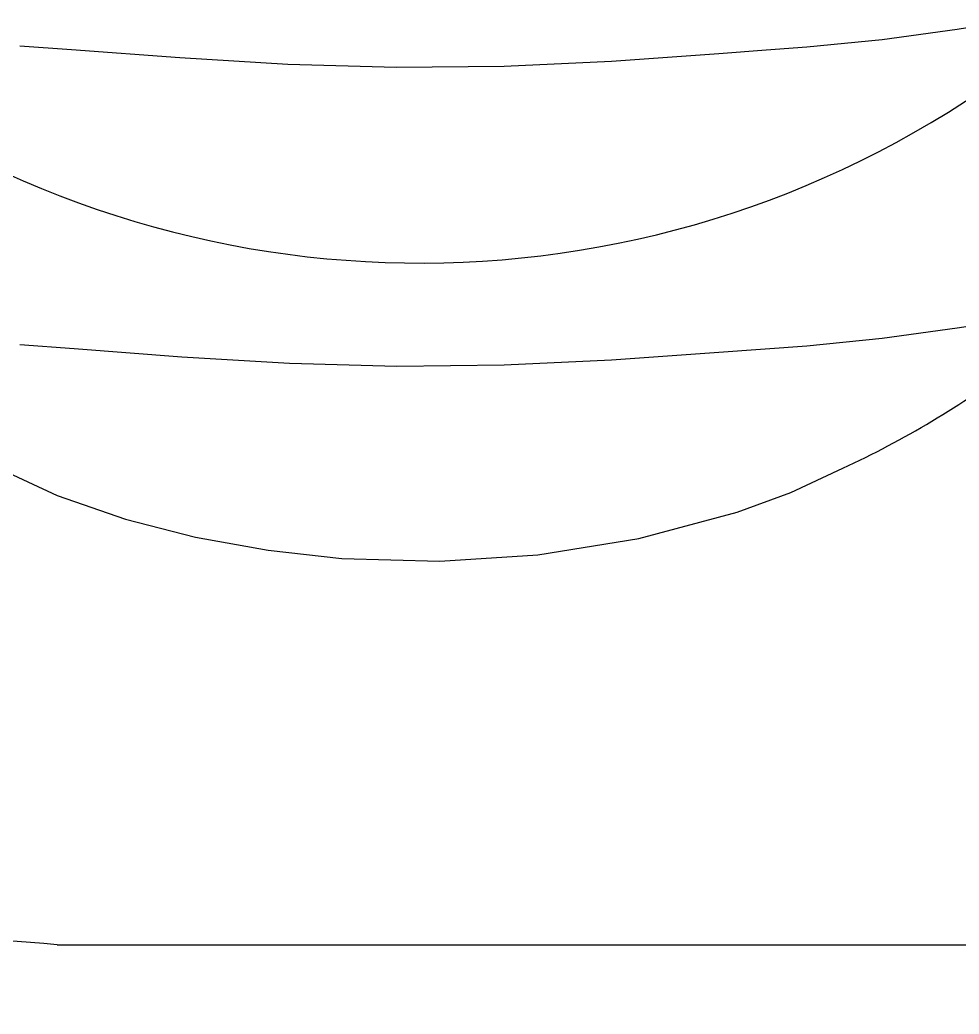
# Model space of a CAD drawing. Extents: x 398 to 509, y 623 to 780.
# Drawn here: x 457.085 to 461.015, y 673.938 to 678.096 of the extents above; entities that cross this region are included whole.
import ezdxf

# ---------------------------------------------------------------- set-up
doc = ezdxf.new("R2010")
doc.units = 0
doc.header["$MEASUREMENT"] = 0
doc.layers.add('1', color=4, linetype='Continuous')
doc.layers.add('2', color=3, linetype='Continuous')

# ---------------------------------------------------------------- blocks, each defined once
blk = doc.blocks.new('2018 PRISM')
at = {"layer": '1', "linetype": 'Continuous', "lineweight": 25, "flags": 128}
blk.add_lwpolyline([(58.6618, 30.5226), (59.6618, 30.5226), (63.6618, 30.5226), (70.6103, 30.5226)], dxfattribs=at)
at = {"layer": '1', "linetype": 'Continuous', "lineweight": 25}
blk.add_arc((58.3195, 27.1908), 3.3494, 84.1344, 114.7564, dxfattribs=at)
at = {"layer": '2', "linetype": 'Continuous', "lineweight": 25}
for p, q in [((58.7213, 34.265), (58.5052, 34.2808)), ((61.7974, 34.2763), (61.6279, 34.2638)), ((58.7327, 33.0142), (58.5052, 33.0308)), ((58.4138, 32.515), (58.6616, 32.4013))]:
    blk.add_line(p, q, dxfattribs=at)
at = {"layer": '2', "linetype": 'Continuous', "lineweight": 25, "flags": 128}
for points in [[(62.6718, 34.1969), (62.745, 34.2549), (62.8178, 34.3283), (62.8304, 34.3514), (62.8322, 34.3616), (62.8313, 34.3681), (62.8284, 34.3739), (62.8213, 34.3803), (62.8128, 34.3843), (62.7894, 34.3893), (62.7416, 34.3903), (62.584, 34.3747), (62.4273, 34.3504), (62.113, 34.3072), (61.7974, 34.2763)], [(61.6279, 34.2638), (61.43, 34.2486), (60.981, 34.2169), (60.5312, 34.1958), (60.0791, 34.1911), (59.6271, 34.2037), (59.174, 34.231), (58.7213, 34.265)], [(62.6718, 32.9469), (62.745, 33.0049), (62.8178, 33.0783), (62.8304, 33.1014), (62.8322, 33.1116), (62.8313, 33.1181), (62.8284, 33.1239), (62.8213, 33.1303), (62.8128, 33.1343), (62.7894, 33.1393), (62.7416, 33.1403), (62.584, 33.1247), (62.4273, 33.1004), (62.113, 33.0572), (61.7974, 33.0263)], [(61.7974, 33.0263), (61.43, 32.9986), (60.981, 32.9669), (60.5312, 32.9458), (60.0819, 32.941), (59.6328, 32.9534), (59.1825, 32.9804), (58.7327, 33.0142)], [(58.6616, 32.4013), (58.9472, 32.3026), (59.2399, 32.2275), (59.5442, 32.1722), (59.8518, 32.1383), (60.2628, 32.1268), (60.6731, 32.1536), (61.0947, 32.2213), (61.507, 32.3314), (61.7308, 32.4135), (61.9483, 32.515)]]:
    blk.add_lwpolyline(points, dxfattribs=at)
at = {"layer": '2', "linetype": 'Continuous', "lineweight": 25}
for centre, radius, start, end in [((60.1802, 37.5542), 4.1809, 233.8756, 306.5811), ((60.2403, 36.1984), 4.0602, 294.8781, 306.7905)]:
    blk.add_arc(centre, radius, start, end, dxfattribs=at)

msp = doc.modelspace()

# ---------------------------------------------------------------- block references
at = {"layer": '1'}
msp.add_blockref('2018 PRISM', (398.5801, 643.7055), dxfattribs=at)

doc.saveas('drawing.dxf')
